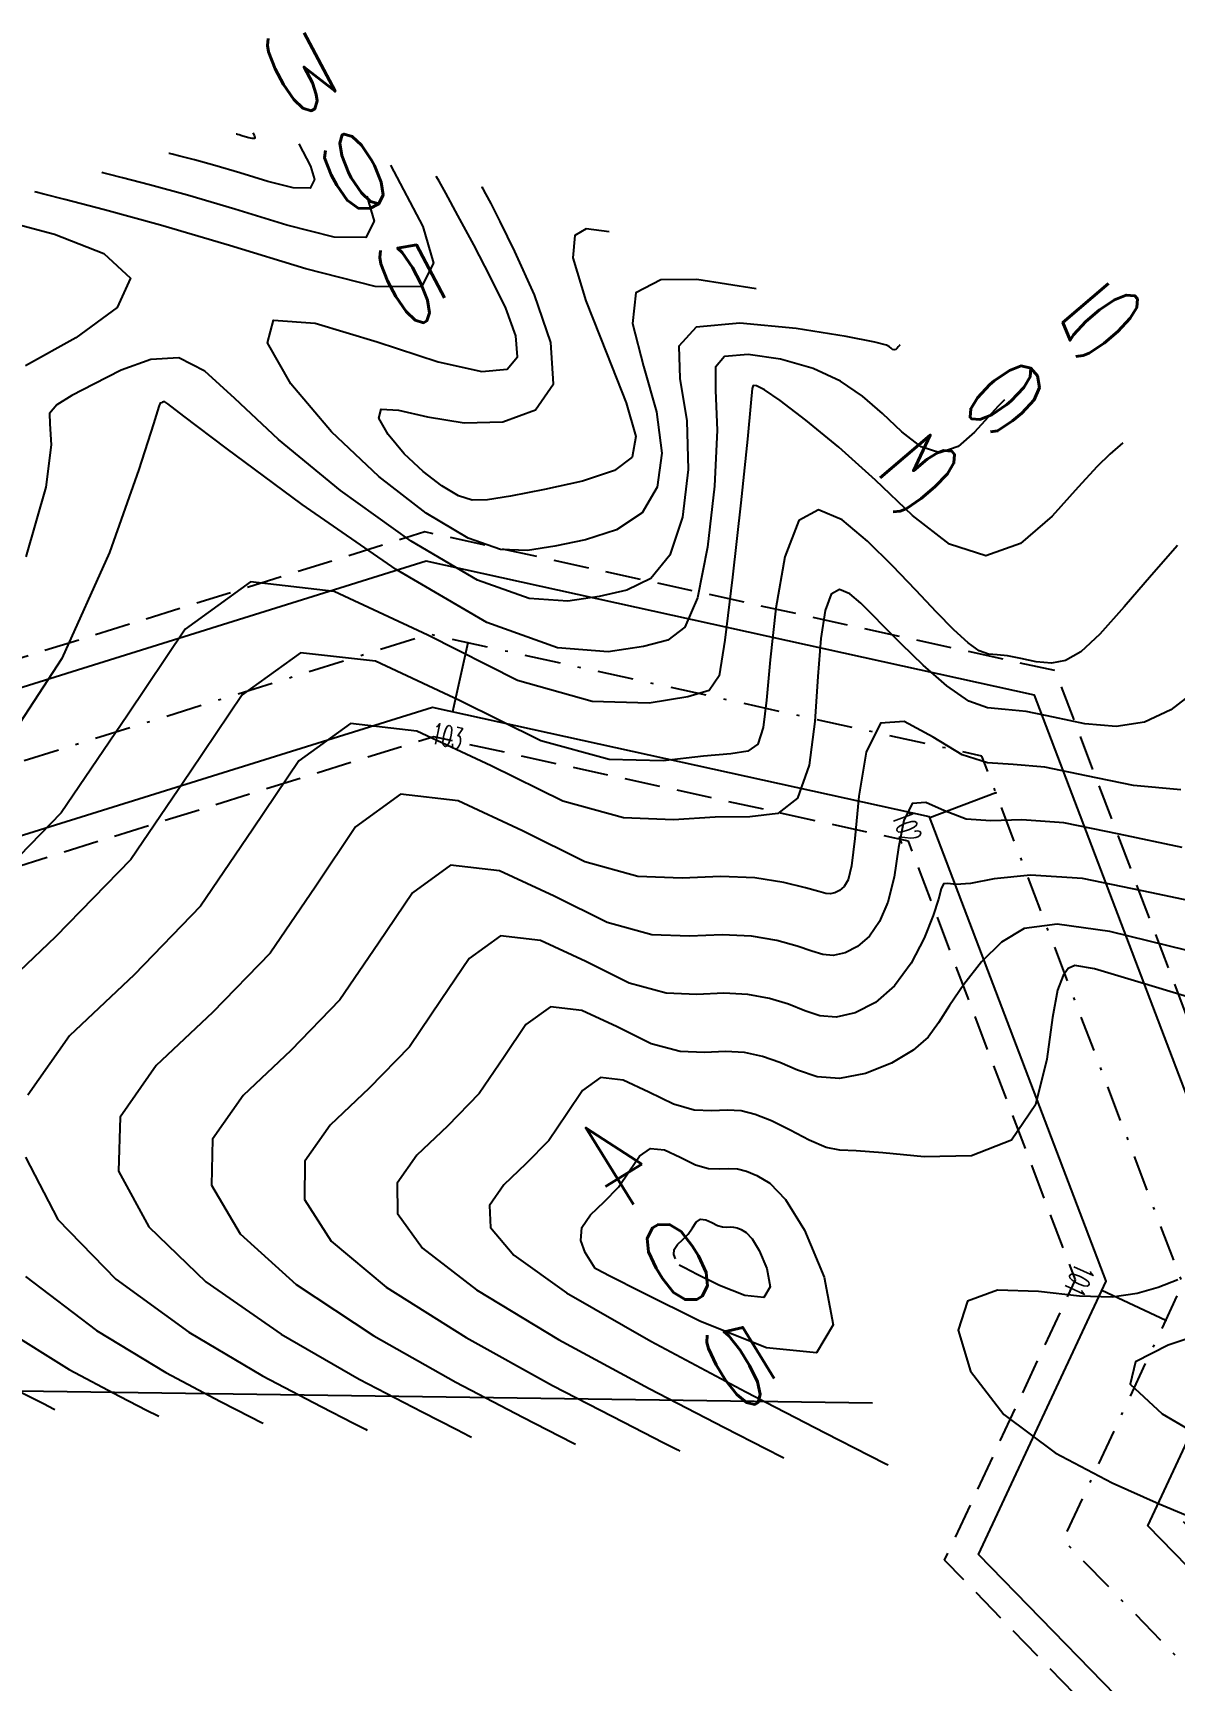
# Model space of a CAD drawing. Header units: millimetres. Extents: x 276147 to 291056, y 9594849 to 9609891.
# Drawn here: x 285117.1 to 285157.5, y 9596544 to 9596602.3 of the extents above; entities that cross this region are included whole.
import ezdxf
from ezdxf.enums import TextEntityAlignment as Align

# ---------------------------------------------------------------- set-up
doc = ezdxf.new("R2010")
doc.units = ezdxf.units.MM
doc.header["$LTSCALE"] = 10
for name, pattern in [('CONTINUO', [0]), ('DASHDOTX2', [50.8, 25.4, -12.7, 0, -12.7]), ('HIDDEN', [0.375, 0.25, -0.125])]:
    doc.linetypes.add(name, pattern=pattern)
for name, color, linetype in [('Curvas mestras', 30, 'Continuous'), ('Curvas simples', 9, 'Continuous'), ('Curvas texto', 2, 'Continuous'), ('LINHA02', 8, 'Continuous'), ('TG', 7, 'CONTINUO')]:
    doc.layers.add(name, color=color, linetype=linetype)
doc.styles.add('ROMAND', font='romand', dxfattribs={"height": 0.2})
doc.styles.add('SIMPLEX', font='simplex', dxfattribs={"height": 0.2})

msp = doc.modelspace()

# ---------------------------------------------------------------- linework, layer by layer
at = {"color": 8, "linetype": 'HIDDEN', "ltscale": 0.5, "elevation": 160.1796621240507, "flags": 128}
for points in [[(285284.4066639607, 9596526.482070172), (285270.5826698519, 9596522.259217547), (285252.1874144828, 9596516.639969464), (285244.6637616719, 9596517.652206672), (285240.8799137478, 9596523.684238628), (285243.4126827257, 9596545.38090043), (285230.2537774265, 9596548.6337094), (285199.4507043695, 9596547.796458796), (285180.1765932365, 9596543.374876408), (285162.1225250977, 9596545.187320657), (285157.7266263914, 9596549.70200622), (285161.5581282348, 9596557.913740786), (285153.2551091654, 9596579.718767166), (285130.9623938378, 9596584.62452904), (285110.0950859511, 9596578.108072596), (285097.2086925445, 9596562.038380977), (285064.8856910209, 9596538.509236362), (285052.1738307181, 9596523.014541393), (285036.6182420748, 9596511.097859764), (285028.5252062663, 9596504.898021668), (285022.1250464947, 9596498.753929328), (285006.5727289441, 9596498.09449322)], [(285284.4066639615, 9596519.162755683), (285272.627692194, 9596515.564601533), (285252.7697705843, 9596509.498548863), (285240.4778465066, 9596511.152312424), (285233.6416384185, 9596522.050273048), (285235.7446760184, 9596540.065692516), (285229.4952845325, 9596541.610507693), (285200.3370794597, 9596540.817965832), (285180.6212545474, 9596536.295051988), (285158.8861235605, 9596538.477037383), (285149.3394452614, 9596548.281687943), (285153.9625866556, 9596558.190076753), (285148.0586175055, 9596573.694822913), (285131.2740132702, 9596577.388463207), (285114.2201054307, 9596572.0628578), (285102.0845496327, 9596556.929481603), (285069.7294436952, 9596533.37696696), (285057.0727241201, 9596517.949483927), (285040.8751770524, 9596505.54101672), (285033.0916450059, 9596499.578280406), (285025.0644761262, 9596491.872274842), (285006.5727289441, 9596491.088203546)]]:
    msp.add_lwpolyline(points, dxfattribs=at)
at = {"linetype": 'Continuous'}
for p in [(285132.4804619189, 9596580.706715904, 160.1796621240507), (285132.4804619189, 9596580.706715904, 160.1796621240507), (285151.1510395965, 9596575.409010904, 160.1796621240507), (285151.1510395965, 9596575.409010904, 160.1796621240507), (285157.1569344414, 9596556.758643163, 160.1796621240507), (285157.1569344414, 9596556.758643163, 160.1796621240507)]:
    msp.add_point(p, dxfattribs=at)
at = {"layer": 'Curvas mestras', "linetype": 'CONTINUO'}
for points in [[(285128.9064016979, 9596596.49075074, -64.5787498256218), (285129.1680561209, 9596595.608965224, -64.54460237218564), (285128.8741614985, 9596595.037254084, -64.5317675631636), (285127.757991698, 9596595.043207347, -64.55436816901465), (285126.0817473829, 9596595.465168012, -64.60184356700893), (285124.239859924, 9596596.034170326, -64.65746240431007), (285122.5751656139, 9596596.525996286, -64.70699535894937), (285121.2241134605, 9596596.895429892, -64.7462217337129), (285120.2715583973, 9596597.14200389, -64.77342287494366), (285119.7613567587, 9596597.27218118, -64.7879302109036), (285119.5733874707, 9596597.320141232, -64.79327502412752), (285119.546534858, 9596597.326992668, -64.79403856597173)], [(285151.459506427, 9596589.295389652, -63.89024443280914), (285151.2262181184, 9596589.06824073, -63.88748395160336), (285150.8762857056, 9596588.686898034, -63.8820121799622), (285150.3962808688, 9596588.15050358, -63.87407055691847), (285149.8155821637, 9596587.649611268, -63.86931358542324), (285149.1742748563, 9596587.42262446, -63.87474881877689), (285148.5070083764, 9596587.63568226, -63.89512490879543), (285147.8267017892, 9596588.165857607, -63.92615434326263), (285147.1408393198, 9596588.817957172, -63.96129062279624), (285146.4409314823, 9596589.428056756, -63.99533255127289), (285145.6545799501, 9596589.95730868, -64.02846042802821), (285144.6934126844, 9596590.398133408, -64.06219982329321), (285143.5314466735, 9596590.732474212, -64.09648061080634), (285142.3922569799, 9596590.900348663, -64.12484928228923), (285141.5618086982, 9596590.831299152, -64.13925667843114), (285141.2339067739, 9596590.444778224, -64.13317299118762), (285141.2337095899, 9596589.619894063, -64.10614642986593), (285141.2942153861, 9596588.225668004, -64.05924465341057), (285141.20125018, 9596586.241639648, -63.99609643625126), (285140.9519540899, 9596584.08942064, -63.93057492267371), (285140.5962970071, 9596582.301139897, -63.87911429968928), (285140.1583232915, 9596581.265735343, -63.85397696596601), (285139.5583661621, 9596580.799375927, -63.85073818397041), (285138.6908343074, 9596580.57504062, -63.86080144051493), (285137.4402000467, 9596580.389615897, -63.87982998971393), (285135.6511852358, 9596580.535625307, -63.92052648545041), (285133.1585753687, 9596581.429502923, -63.99985344681453), (285129.9502880796, 9596583.295934042, -64.12541609312439), (285126.6267726075, 9596585.592626903, -64.26739097138898), (285123.9416123373, 9596587.585542962, -64.38659735364172), (285122.4451192705, 9596588.71944257, -64.45379393311714), (285121.8745248996, 9596589.15428958, -64.47949724903128), (285121.7637923359, 9596589.228847727, -64.48416323391984), (285121.7253214283, 9596589.226878384, -64.48487094966958), (285121.6852629933, 9596589.212141523, -64.48519215572423), (285121.648208584, 9596589.193394767, -64.48532166031919), (285121.6182527545, 9596589.17764248, -64.48540679664848), (285121.5975190667, 9596589.164879117, -64.48540475489835), (285121.5876350911, 9596589.153348872, -64.48522532867764), (285121.5609452832, 9596589.057032127, -64.48260489813083), (285121.3726576761, 9596588.452868968, -64.46658676219204), (285120.84869819, 9596586.833536645, -64.42404081931136), (285119.8188738931, 9596583.896165708, -64.34845876224836), (285118.1285174327, 9596580.155695917, -64.2598193108247), (285115.6268466053, 9596576.331521304, -64.18472293149944)], [(285157.739960135, 9596573.474992542, -58.24206624299086), (285155.5087305231, 9596573.940879766, -58.30212160662313), (285153.5523608821, 9596574.34300645, -58.35457018579154), (285152.0701721682, 9596574.453284673, -58.38793671267604), (285150.9738734931, 9596574.417356933, -58.40876604077903), (285150.1032717525, 9596574.47429657, -58.42810798229446), (285149.3332096216, 9596574.768115867, -58.45319401201822), (285148.6786768612, 9596575.062568812, -58.47598171743129), (285148.1896980012, 9596575.026344324, -58.48461023842947), (285147.8917173905, 9596574.432043113, -58.47111719866779), (285147.7118646226, 9596573.467902023, -58.44313367645054), (285147.5526871105, 9596572.426069703, -58.41218927406271), (285147.3335674318, 9596571.546304496, -58.38775888146165), (285147.041214851, 9596570.8588106, -58.37109904832003), (285146.6791698044, 9596570.341404907, -58.3614117903312), (285146.2580373583, 9596569.974489078, -58.35784201029718), (285145.8166721008, 9596569.748805804, -58.35930640602282), (285145.4009922555, 9596569.657685537, -58.36466468087428), (285145.0329532982, 9596569.689521607, -58.37309577237147), (285144.6386687484, 9596569.812972823, -58.38505583154301), (285144.1202913831, 9596569.991763877, -58.40132030166251), (285143.403289954, 9596570.185614455, -58.42206535130071), (285142.5064021143, 9596570.338227144, -58.44507004643356), (285141.4716804962, 9596570.389302533, -58.46751429655387), (285140.3205380263, 9596570.333796348, -58.48880297268306), (285138.9918158351, 9596570.387700947, -58.51724157723629), (285137.4037133608, 9596570.822269863, -58.56336081088784), (285135.5337923519, 9596571.75055239, -58.63131558746364), (285133.5970618546, 9596572.65280202, -58.69975840110829), (285131.8678952388, 9596572.851074016, -58.74096611482355), (285130.5200535267, 9596571.876412008, -58.73608355401348), (285129.324857374, 9596570.09582504, -58.70172760230753), (285127.9530160887, 9596568.085311506, -58.66338311778645), (285126.2222652285, 9596566.299658628, -58.63961166244962), (285124.5384343084, 9596564.708791934, -58.62128127846199), (285123.4543790967, 9596563.161427772, -58.59233677733253), (285123.4148715631, 9596561.534337027, -58.53981191452158), (285124.4323565253, 9596559.816528667, -58.46309671425524), (285126.4111940102, 9596558.025069185, -58.36467026328), (285129.1545865534, 9596556.212648943, -58.25020959422954), (285132.0610987114, 9596554.574446727, -58.13818345803565), (285134.4281365546, 9596553.341266187, -58.05025860425349), (285135.7392094289, 9596552.670118846, -58.00194793936361), (285136.2222358029, 9596552.42285372, -57.98414927252132), (285136.2912394291, 9596552.3875307, -57.98160662743294)], [(285139.8208176776, 9596558.930641612, -53.12147518046231), (285139.7618566995, 9596559.092872992, -53.12797487704346), (285139.7738277916, 9596559.268477108, -53.13348892240582), (285139.8934209047, 9596559.43918311, -53.13668210265723), (285140.0791819979, 9596559.614687432, -53.13870429011558), (285140.2701182895, 9596559.81168158, -53.14132679029398), (285140.4214604882, 9596560.033481978, -53.14555695818535), (285140.553314291, 9596560.229916647, -53.14934712191143), (285140.7020088926, 9596560.337441517, -53.14988575703727), (285140.8927716004, 9596560.315567838, -53.14533969081503), (285141.1064321872, 9596560.216032183, -53.13778908716311), (285141.3127225324, 9596560.113623437, -53.13029228275673), (285141.487922418, 9596560.06568182, -53.12520440117487), (285141.6345071929, 9596560.059734827, -53.12206704381651), (285141.7615011026, 9596560.065858288, -53.11971848024086), (285141.8789478772, 9596560.058273103, -53.11711234508812), (285142.0009641969, 9596560.027783478, -53.11366393012258), (285142.1426862298, 9596559.969339686, -53.10890392472765), (285142.3173435392, 9596559.865064064, -53.10198093301415), (285142.5305332842, 9596559.645773148, -53.09051553674772), (285142.7859490187, 9596559.22945554, -53.07174617211831), (285143.0542377579, 9596558.593071833, -53.04550708338182), (285143.1738733378, 9596557.949459627, -53.02201512609872), (285142.9502890555, 9596557.57042952, -53.01408287576896), (285142.2746784264, 9596557.640681587, -53.02994688084846), (285141.3812888401, 9596557.9964769, -53.05953941782036), (285140.5901339104, 9596558.386969993, -53.08821674625187), (285140.14443041, 9596558.615129644, -53.10464014458965), (285139.9802237496, 9596558.699187517, -53.11069084136079), (285139.9567655139, 9596558.711196497, -53.1115552528904)], [(285158.760186497, 9596556.384633388, -52.65786443245861), (285157.2393364188, 9596555.887828736, -52.67211361307682), (285156.0875322663, 9596555.297230413, -52.67588120841219), (285155.8957688081, 9596554.504175963, -52.65374309170557), (285157.0306550545, 9596553.455767963, -52.59660671898427), (285158.9612600015, 9596552.322177164, -52.52070607905307)], [(285116.6077919773, 9596554.263554787, -63.44188958286804), (285117.4999908757, 9596553.806831373, -63.40901364772844), (285117.8286957841, 9596553.63856422, -63.396901439261), (285117.8756542, 9596553.6145262, -63.39517111700525)]]:
    msp.add_polyline3d(points, dxfattribs=at)
at = {"layer": 'Curvas simples', "linetype": 'CONTINUO'}
for points in [[(285126.504303716, 9596598.349015847, -63.68712367387752), (285126.9224748945, 9596597.559234353, -63.65284923623812), (285127.0624293758, 9596597.087581193, -63.63458430891889), (285126.9052299967, 9596596.781782493, -63.62771918627232), (285126.3082088701, 9596596.784966396, -63.63980787092851), (285125.4116128186, 9596597.010666568, -63.66520170270496), (285124.4264173404, 9596597.315016523, -63.69495130676341), (285123.5359994071, 9596597.578086367, -63.72144568341582), (285122.8133438834, 9596597.775690433, -63.74242722856843), (285122.303838105, 9596597.907578643, -63.75697666094902), (285122.0309394618, 9596597.977208747, -63.76473641351594), (285121.9303975407, 9596598.002861895, -63.76759527439982), (285121.9160349789, 9596598.00652606, -63.76800365294593)], [(285124.884004806, 9596598.73073255, -62.73141919696036), (285124.9385480912, 9596598.627717964, -62.72694864667982), (285124.9568036325, 9596598.56619816, -62.72456625834138), (285124.936299495, 9596598.526310897, -62.72367078924117), (285124.8584270443, 9596598.526726447, -62.72524758541521), (285124.7414792537, 9596598.556165123, -62.72855981826115), (285124.6129757583, 9596598.595863724, -62.7324402217896), (285124.4968342002, 9596598.630176444, -62.73589598762601), (285124.4025743062, 9596598.655950973, -62.73863272336575), (285124.3361178146, 9596598.673154393, -62.74053047960888), (285124.3005221647, 9596598.682236323, -62.74154261624471), (285124.2874076104, 9596598.685582556, -62.74191552461389), (285124.2855341021, 9596598.686060447, -62.74196879259807)], [(285129.7449035313, 9596597.585580437, -65.59853252171571), (285130.8903285033, 9596595.422268124, -65.5046504478928), (285131.273681864, 9596594.130348258, -65.45462042282134), (285130.8430930002, 9596593.292725677, -65.4358159399967), (285129.2077745235, 9596593.301447297, -65.46892843438809), (285126.7518809476, 9596593.919669457, -65.53848545151095), (285124.0533015061, 9596594.753323127, -65.6199734893421), (285121.6143308183, 9596595.473905213, -65.69254502202647), (285119.6348830353, 9596596.015168352, -65.75001620620287), (285118.2392786875, 9596596.376428137, -65.78986905628379), (285117.4917740552, 9596596.567153608, -65.81112400823304), (285117.2163774006, 9596596.637420572, -65.81895477391345), (285117.1770357346, 9596596.647458283, -65.82007342637779)], [(285142.6792990019, 9596593.221470084, -66.1966240431907), (285140.5775869974, 9596593.546406072, -66.249460712334), (285139.3012425207, 9596593.539646117, -66.27485999968167), (285138.4258041846, 9596593.08170783, -66.2774270627674), (285138.3092979093, 9596591.992293263, -66.24406687947021), (285138.690201117, 9596590.484489797, -66.18701177692536), (285139.1521050998, 9596588.86972842, -66.12482580917685), (285139.3446252738, 9596587.41509192, -66.07329444985635), (285139.1814705374, 9596586.210261326, -66.03708861578752), (285138.6423739014, 9596585.30056446, -66.01810047970184), (285137.7436457534, 9596584.706386045, -66.01667061794114), (285136.6479069373, 9596584.348316392, -66.02693248234254), (285135.5543526656, 9596584.121999713, -66.04146789075139), (285134.5959020847, 9596583.968287373, -66.05567044633472), (285133.6403560879, 9596584.008864403, -66.07618133900951), (285132.4892364939, 9596584.410619987, -66.11245350617946), (285131.010058075, 9596585.292596053, -66.17104726950902), (285129.3342943926, 9596586.582436442, -66.24695245499288), (285127.6594099503, 9596588.15993274, -66.3322661490788), (285126.2197050115, 9596589.85659145, -66.41676376587975), (285125.3968198628, 9596591.310767801, -66.48093372865378), (285125.6092265438, 9596592.112528933, -66.50294277004696), (285127.082491526, 9596592.005024217, -66.46984625918822), (285129.2705379947, 9596591.343727864, -66.40425440019726), (285131.4343845608, 9596590.63719531, -66.33766598076589), (285132.9773325972, 9596590.300817793, -66.2956707790986), (285133.8718285294, 9596590.377337756, -66.28022251560151), (285134.232603541, 9596590.816333456, -66.28736586108835), (285134.1753488977, 9596591.56108289, -66.31291976206965), (285133.8195852035, 9596592.529669093, -66.3518006858326), (285133.2857931308, 9596593.633869844, -66.39869921173931), (285132.6899569377, 9596594.775061047, -66.44805532009605), (285132.1300841766, 9596595.812993985, -66.49330585766846), (285131.6996889807, 9596596.597016083, -66.5276369462049), (285131.4643103027, 9596597.024056312, -66.54635546364852), (285131.3775924238, 9596597.181387924, -66.55325178059546), (285131.365203441, 9596597.203863727, -66.55423697849301)], [(285137.4838792592, 9596595.238785224, -67.36775795221592), (285136.663069703, 9596595.335999737, -67.3874201483236), (285136.2592879665, 9596595.109477796, -67.38810262610468), (285136.1926404976, 9596594.319853403, -67.36356538251539), (285136.649908129, 9596592.799515383, -67.30456662948973), (285137.3938110862, 9596590.920970296, -67.22807603931551), (285138.0810494568, 9596589.191758627, -67.1576163970426), (285138.4163128234, 9596588.00181906, -67.11189348928427), (285138.2962287603, 9596587.270681167, -67.09034544598808), (285137.6654123507, 9596586.800277734, -67.08759360239173), (285136.5363079843, 9596586.426711392, -67.09801742373065), (285135.1926773236, 9596586.122786123, -67.11502961514316), (285133.9861113435, 9596585.89547876, -67.1318011096123), (285133.1737526053, 9596585.757623613, -67.14359070107139), (285132.6349410115, 9596585.745482948, -67.15400874314629), (285132.1545680564, 9596585.90117852, -67.16875351566387), (285131.5664604086, 9596586.251843898, -67.19204984904763), (285130.9001924627, 9596586.764671933, -67.22222902593465), (285130.2342747928, 9596587.391869303, -67.25614892513522), (285129.6618621665, 9596588.066444343, -67.28974435591634), (285129.3346911195, 9596588.644611027, -67.31525771741553), (285129.419142377, 9596588.963382972, -67.32400827380161), (285130.0275971878, 9596588.924679827, -67.31052614914051), (285131.0564388578, 9596588.690027352, -67.28218431732648), (285132.3480522186, 9596588.485858308, -67.24956662443265), (285133.7184802001, 9596588.521419888, -67.22322254083383), (285134.878418167, 9596588.937238887, -67.21356435035386), (285135.5122195809, 9596589.856656523, -67.23096996100185), (285135.4171545541, 9596591.31670147, -67.28072227534403), (285134.8421427534, 9596593.009131318, -67.34772382981872), (285134.1490214892, 9596594.539388116, -67.41178203691061), (285133.6307039879, 9596595.600666804, -67.45696342529527), (285133.3044241372, 9596596.237173833, -67.48437064440486), (285133.1184917445, 9596596.58086954, -67.49936549210953), (285133.0249073553, 9596596.750657026, -67.5068078096051), (285132.9904294755, 9596596.813210523, -67.50954971127476), (285132.9855033484, 9596596.822146025, -67.5099414024994)], [(285114.8075356137, 9596595.967924893, -66.8461083394618), (285117.8709023188, 9596595.152767736, -66.75790382511013), (285119.6152001809, 9596594.472915504, -66.70061153420511), (285120.5538498332, 9596593.596117416, -66.6530377948916), (285120.0822941662, 9596592.560426408, -66.62856518444868), (285118.6215365267, 9596591.482445203, -66.62256359742285), (285116.8489668887, 9596590.498418463, -66.62589997509758)], [(285147.7629763457, 9596591.229928836, -65.02857778538282), (285147.7430888133, 9596591.213026257, -65.02842312110852), (285147.7240222326, 9596591.194462193, -65.02819753225458), (285147.6954240998, 9596591.16329586, -65.02775031377361), (285147.6561944762, 9596591.119459152, -65.02710131343018), (285147.6087362781, 9596591.07852271, -65.02671252863047), (285147.5563253984, 9596591.059971634, -65.02715670488807), (285147.5017920098, 9596591.077383917, -65.0288219659965), (285147.4461924171, 9596591.120713148, -65.03135789881026), (285147.390139208, 9596591.174006827, -65.03422946072214), (285147.2835626817, 9596591.232252697, -65.03827748450247), (285146.8736669703, 9596591.334192617, -65.04984601467413), (285145.8569759257, 9596591.529511696, -65.0766550290541), (285144.0936741907, 9596591.819354113, -65.12154861594581), (285142.0985985979, 9596592.01070836, -65.16786738813653), (285140.5502457719, 9596591.862021988, -65.19407608915617), (285139.936473921, 9596591.190541316, -65.18439302683373), (285139.9825645483, 9596590.048691688, -65.14605070414518), (285140.2231597429, 9596588.547698215, -65.09203524139275), (285140.272937727, 9596586.828365784, -65.0346954430247), (285140.0667123127, 9596585.149840483, -64.98383175293247), (285139.6193354538, 9596583.800852178, -64.94860738972466), (285138.9509845228, 9596582.986060694, -64.93532379195358), (285138.1031365509, 9596582.573846662, -64.93883534954193), (285137.1225939852, 9596582.348519666, -64.95113463923599), (285136.0180505669, 9596582.178952133, -64.9677502444506), (285134.6457701617, 9596582.272244856, -64.99835392224166), (285132.8239059311, 9596582.920061456, -65.056153476497), (285130.4796181001, 9596584.295083042, -65.1482696265125), (285127.9760931854, 9596586.094075633, -65.25747528441978), (285125.7855267686, 9596587.894823724, -65.36045627036627), (285124.2488710995, 9596589.337746752, -65.4385854045654), (285123.18211911, 9596590.31380896, -65.49198338927499), (285122.2700243882, 9596590.776605545, -65.52545771569976), (285121.2697698328, 9596590.725419655, -65.54385910249812), (285120.2282625284, 9596590.342264328, -65.55221031701922), (285119.2648388593, 9596589.854836553, -65.55557722344793), (285118.4860032669, 9596589.445268212, -65.55779015182316), (285117.9469244227, 9596589.11343472, -65.55773758681289), (285117.6899370466, 9596588.813642392, -65.55307238842624), (285117.7028483891, 9596588.446990507, -65.54079844479247), (285117.7553577715, 9596587.701723317, -65.5153228318927), (285117.5626350365, 9596586.212874053, -65.47040356337357), (285116.8499243675, 9596583.751238516, -65.40404521047867)], [(285155.6427260883, 9596587.774502246, -62.75569637803392), (285155.1759240402, 9596587.377753044, -62.75206574462618), (285154.7284130047, 9596586.942019263, -62.74677039103379), (285154.0571473088, 9596586.210499208, -62.73627401332168), (285153.1363662634, 9596585.181549007, -62.7210398533175), (285152.0224280468, 9596584.220698817, -62.71191460950332), (285150.7922253114, 9596583.785276284, -62.72234087992956), (285149.51222574, 9596584.193979599, -62.76142779880001), (285148.2072111585, 9596585.211001063, -62.82095075517691), (285146.8915394292, 9596586.461906524, -62.88835175227403), (285145.5982992824, 9596587.623860814, -62.95238763824135), (285144.4354929271, 9596588.580423746, -63.00707480861139), (285143.5298504451, 9596589.26675612, -63.04774463022159), (285142.9692191541, 9596589.64559331, -63.07141257307057), (285142.6859153645, 9596589.789989963, -63.08183120921286), (285142.5733716247, 9596589.80057631, -63.08443726764789), (285142.5313406264, 9596589.699015133, -63.08195293551807), (285142.4848556282, 9596589.191095436, -63.06624210290875), (285142.365271027, 9596587.903636798, -63.02645403283213), (285142.1295616331, 9596585.654913507, -62.95749744961767), (285141.8371958649, 9596583.028999798, -62.87731805987687), (285141.5732585602, 9596580.801427623, -62.80962120982849), (285141.3656610608, 9596579.545409992, -62.7726301601765), (285141.0135957758, 9596579.024906194, -62.76264105116979), (285140.2590756298, 9596578.801561572, -62.77046822171223), (285138.8899026942, 9596578.579608422, -62.79067927141705), (285136.8770236471, 9596578.6336339, -62.83285531462435), (285134.2371723147, 9596579.380812127, -62.91033076666327), (285131.0640262147, 9596580.975687254, -63.02628942115962), (285127.7590376252, 9596582.522279572, -63.14331245360928), (285124.8006035167, 9596582.861980412, -63.21383043026115), (285122.4934441171, 9596581.193608897, -63.20547273536476), (285120.4475746822, 9596578.145699287, -63.14666411504414), (285118.0993347306, 9596574.704216648, -63.08102821101465), (285115.1367314124, 9596571.647635188, -63.04033755525279)], [(285157.5683004233, 9596584.144177716, -61.59734348315078), (285156.6510259179, 9596583.095224304, -61.58138345190354), (285155.6916943966, 9596581.975073548, -61.5639345990171), (285154.8273753357, 9596581.014689913, -61.54981389341674), (285154.1557945873, 9596580.392635923, -61.54291091902679), (285153.6173105427, 9596580.077879313, -61.5434060043449), (285153.1129389744, 9596579.986987872, -61.55055213786225), (285152.5711542969, 9596580.037442772, -61.56308104618483), (285152.0302495117, 9596580.150384832, -61.57763992508671), (285151.5559782659, 9596580.24787024, -61.59035473348604), (285151.1909305773, 9596580.280077083, -61.59873792950794), (285150.8850589496, 9596580.309673943, -61.60584772374978), (285150.5651552641, 9596580.427454274, -61.61612886414196), (285150.1678433868, 9596580.708362492, -61.63330938000263), (285149.6690791492, 9596581.16395879, -61.65825073871792), (285149.0546503745, 9596581.789956337, -61.69109775448715), (285148.3189462818, 9596582.56928466, -61.73140367612041), (285147.4907586818, 9596583.433740836, -61.77635561607575), (285146.607478788, 9596584.30234032, -61.82254922718539), (285145.7134208528, 9596585.053639548, -61.86511539548201), (285144.8805772959, 9596585.404361887, -61.89332632140985), (285144.1878605819, 9596585.030773707, -61.89498956469151), (285143.6931696765, 9596583.749157883, -61.86292268361694), (285143.3703345781, 9596581.935872376, -61.80998382807274), (285143.1721727854, 9596580.107291667, -61.75404112637306), (285143.0468738478, 9596578.684872692, -61.70994526639379), (285142.9241284917, 9596577.710394217, -61.68047664957384), (285142.7290004867, 9596577.130715473, -61.66539815134865), (285142.381034739, 9596576.87303044, -61.6639390231835), (285141.7777066951, 9596576.785873184, -61.67319393265325), (285140.8109719405, 9596576.698113536, -61.68972397627341), (285139.3879148526, 9596576.532230936, -61.71285404220952), (285137.476122029, 9596576.585163243, -61.75296510083398), (285135.0583088555, 9596577.247456918, -61.82320188151471), (285132.1902088498, 9596578.671264116, -61.92743146649127), (285129.2196370073, 9596580.055142723, -62.0324096135123), (285126.567426446, 9596580.359253313, -62.09561433500176), (285124.500096469, 9596578.864309426, -62.08812543187787), (285122.6668951044, 9596576.133230476, -62.03542998365856), (285120.562754569, 9596573.04948986, -61.97661693140663), (285117.9081153649, 9596570.310640544, -61.94015605558207), (285115.3254421519, 9596567.870557828, -61.91204080756552)], [(285158.261639928, 9596579.051936233, -60.41582059111942), (285157.340093342, 9596578.340112964, -60.41099368847472), (285156.406328678, 9596577.903138438, -60.41541852845376), (285155.4002348342, 9596577.746947432, -60.43049623179513), (285154.2940889088, 9596577.849959027, -60.45607611434797), (285153.1897438477, 9596578.080549473, -60.48580046128745), (285152.2214388045, 9596578.279582312, -60.51175989102603), (285151.4761336042, 9596578.34533682, -60.52887553572919), (285150.851645785, 9596578.405765288, -60.54339141459468), (285150.1985085507, 9596578.64623272, -60.56438206272696), (285149.4133144583, 9596579.191172326, -60.59800077296358), (285148.5769014387, 9596579.921273066, -60.63871515108303), (285147.8161627705, 9596580.656289097, -60.67807154261072), (285147.2251669795, 9596581.25391144, -60.709518351327), (285146.7666695787, 9596581.723578604, -60.73411249668835), (285146.370596327, 9596582.112664968, -60.75481302433445), (285145.9842375487, 9596582.437332423, -60.77320761288546), (285145.6243318311, 9596582.588893892, -60.78539870699432), (285145.32498133, 9596582.42745082, -60.78611743673945), (285145.110089366, 9596581.844814844, -60.77133876693232), (285144.9627769122, 9596580.85963634, -60.74201267191938), (285144.8559641094, 9596579.5222769, -60.70033303348146), (285144.74885521, 9596577.932024006, -60.65037230678399), (285144.5457848926, 9596576.383859795, -60.60371706771229), (285144.1373709509, 9596575.221694287, -60.57383255075229), (285143.4378608633, 9596574.680525007, -60.57014071850836), (285142.4560278469, 9596574.559704373, -60.58589046718816), (285141.2242757942, 9596574.549669273, -60.6102873022578), (285139.7559946159, 9596574.452602873, -60.63658020653794), (285137.9885042611, 9596574.517657368, -60.6741918284356), (285135.8401106911, 9596575.105728233, -60.7365881954579), (285133.3047370164, 9596576.364359874, -60.82872615594214), (285130.6787779579, 9596577.587696487, -60.92152591122111), (285128.3342493778, 9596577.856527213, -60.97739827251325), (285126.5067488207, 9596576.535009952, -60.97077812833276), (285124.8862155269, 9596574.120761665, -60.9241958523312), (285123.0261754094, 9596571.394764077, -60.87220566437145), (285120.6794983203, 9596568.97364691, -60.8399746088221), (285118.3964388709, 9596566.816635864, -60.81512097789937), (285116.9265986179, 9596564.71860764, -60.77587592633471)], [(285157.6875296942, 9596575.506906996, -59.31044034580963), (285156.0170245232, 9596575.662476284, -59.34907119496756), (285154.3492371844, 9596576.01071412, -59.39396101751164), (285152.8869003433, 9596576.31129438, -59.43316502836797), (285151.7658955432, 9596576.406243237, -59.45877897474247), (285150.8547008923, 9596576.467019994, -59.47906149943856), (285149.9549413881, 9596576.747441256, -59.506311981208), (285148.9325321911, 9596577.36871746, -59.54719391188382), (285147.910547122, 9596577.92163746, -59.58582737340156), (285147.0763471768, 9596577.864388948, -59.60069678412081), (285146.5652356803, 9596576.846775712, -59.5776105890659), (285146.3042833201, 9596575.285083927, -59.53167396652543), (285146.1685001197, 9596573.787218852, -59.48531627983584), (285146.052297579, 9596572.825627508, -59.45613862198342), (285145.9276920786, 9596572.330913955, -59.44242869779964), (285145.7861024668, 9596572.098221, -59.43764582360427), (285145.623333528, 9596571.956407076, -59.43626609744069), (285145.4527447544, 9596571.869180135, -59.43683209686105), (285145.2920825685, 9596571.833961753, -59.43890309563403), (285145.1359702002, 9596571.8495346, -59.4425471344407), (285144.8865301042, 9596571.920122804, -59.44986738569832), (285144.4227595486, 9596572.05131458, -59.46347592703796), (285143.6561837586, 9596572.233495643, -59.48483371486918), (285142.6284458191, 9596572.396257654, -59.51079762182462), (285141.4137157738, 9596572.453990782, -59.53707345222619), (285140.0577441909, 9596572.38860785, -59.56215013222801), (285138.4925947199, 9596572.452105373, -59.59564902799003), (285136.6219125246, 9596572.963998543, -59.64997447668839), (285134.419264183, 9596574.057455637, -59.73002086541646), (285132.1379199061, 9596575.120249256, -59.8106421561356), (285130.1010723094, 9596575.35380111, -59.85918220996655), (285128.513401175, 9596574.205711482, -59.85343085750037), (285127.105535952, 9596572.108293852, -59.81296175371654), (285125.4895952503, 9596569.740038292, -59.76779441747613), (285123.4508812733, 9596567.636652272, -59.73979312929123), (285121.4674365896, 9596565.7627139, -59.71820112815158), (285120.1904893574, 9596563.940017708, -59.68410634176371), (285120.1272647696, 9596562.031951837, -59.62285032859336), (285121.208984159, 9596560.068279896, -59.53678904261005), (285123.2228669008, 9596558.120362118, -59.43253214648257), (285125.8870343667, 9596556.27588904, -59.31861147333666), (285128.6432219486, 9596554.687889464, -59.21124797316998), (285130.8640680379, 9596553.525723508, -59.12858477883538), (285132.0913659172, 9596552.89746095, -59.08336106387697), (285132.5435284, 9596552.66599622, -59.06669970691701), (285132.6081231821, 9596552.632929401, -59.06431949612715)], [(285159.4628957466, 9596571.287508797, -57.13506129095595), (285156.6682248591, 9596571.871044407, -57.21028214270746), (285154.217821421, 9596572.37471852, -57.27597534333153), (285152.3744477915, 9596572.500325115, -57.31709443792033), (285151.0930450915, 9596572.36769287, -57.33847056954664), (285150.2516021163, 9596572.201151883, -57.34990398338095), (285149.7338880541, 9596572.167515272, -57.35919412455086), (285149.4468075999, 9596572.203500165, -57.36613604126296), (285149.3030488282, 9596572.188300705, -57.3685237253926), (285149.218199103, 9596572.017311506, -57.3646238409824), (285149.1194449277, 9596571.650721118, -57.3545934391118), (285148.9368751006, 9596571.064920552, -57.33906224820794), (285148.6148372826, 9596570.266980488, -57.31937910822717), (285148.1547366212, 9596569.386706242, -57.29976938620939), (285147.5722371397, 9596568.584587816, -57.28517772417081), (285146.8927411866, 9596567.99257008, -57.27941789032457), (285146.1805994495, 9596567.628432477, -57.2817807479555), (285145.5099009421, 9596567.481409328, -57.29042628631259), (285144.9299353962, 9596567.529508604, -57.30364443026747), (285144.3908073901, 9596567.705821836, -57.32024424444216), (285143.817824215, 9596567.93221218, -57.33916462337629), (285143.1503961476, 9596568.137732273, -57.35929695501955), (285142.3843574094, 9596568.28019664, -57.37934249112413), (285141.5296442167, 9596568.324613284, -57.39795512825049), (285140.5833318591, 9596568.278983844, -57.41545578036721), (285139.4910369526, 9596568.323297523, -57.43883415913706), (285138.1855151943, 9596568.68054018, -57.47674709217655), (285136.6483205188, 9596569.443648152, -57.5326102768563), (285135.056203805, 9596570.185355784, -57.58887467861905), (285133.6347181705, 9596570.348347915, -57.62275005239326), (285132.5267058812, 9596569.547113536, -57.61873628323929), (285131.5441777965, 9596568.083356228, -57.59049347092196), (285130.4164369291, 9596566.430585723, -57.55897185086769), (285128.9936481815, 9596564.962663993, -57.53943018297696), (285127.6094310273, 9596563.654869972, -57.52436144879585), (285126.7182688362, 9596562.38283784, -57.50056721284318), (285126.7024783567, 9596561.036722217, -57.45677350027518), (285127.6557278899, 9596559.564776432, -57.38940437326936), (285129.5995211195, 9596557.929776253, -57.2968083798446), (285132.4221387369, 9596556.149407843, -57.18180768240973), (285135.4789754742, 9596554.461003996, -57.06511894278492), (285137.9922060709, 9596553.156808866, -56.97193240947355), (285139.3870529403, 9596552.44277674, -56.92053481485027), (285139.9009442079, 9596552.17971222, -56.90159885075672), (285139.9743566735, 9596552.142131003, -56.89889370588615)], [(285157.9142319032, 9596569.831160767, -56.11768754294872), (285155.1752648499, 9596570.507518267, -56.19483188734421), (285153.3195183858, 9596570.764325572, -56.24049864775997), (285152.153486667, 9596570.604767958, -56.25867655689625), (285151.3503477365, 9596570.124955943, -56.25907553467232), (285150.6446902006, 9596569.426923756, -56.2503668839604), (285150.016753906, 9596568.636397442, -56.23706716191055), (285149.5081902559, 9596567.885024752, -56.22265422329338), (285149.1279334127, 9596567.272032687, -56.21020028416797), (285148.7540515639, 9596566.76696029, -56.20115478118213), (285148.2318986436, 9596566.30692084, -56.19656128823089), (285147.4582871025, 9596565.856325632, -56.19732494724711), (285146.5358824304, 9596565.48876696, -56.20379643022579), (285145.6188096289, 9596565.305133112, -56.21618789180911), (285144.8269184938, 9596565.369495604, -56.23419306802361), (285144.1429470338, 9596565.598671848, -56.25543267008879), (285143.5153560467, 9596565.872660477, -56.27700896517172), (285142.8975023407, 9596566.089850087, -56.29652855868015), (285142.2623127069, 9596566.222167132, -56.31361496858563), (285141.5876089394, 9596566.259925036, -56.32839597251996), (285140.8461256918, 9596566.224171337, -56.34210858799315), (285139.9902580677, 9596566.258893097, -56.36042670832512), (285138.9673170297, 9596566.53881149, -56.39013340617793), (285137.7628486849, 9596567.136743903, -56.43390496619076), (285136.515345753, 9596567.717908544, -56.47799092347532), (285135.4015410993, 9596567.845620813, -56.50453395713384), (285134.5333582329, 9596567.217814062, -56.50138897969418), (285133.7634982186, 9596566.070887417, -56.47925933959459), (285132.8798567698, 9596564.775859937, -56.45456060385595), (285131.7650311367, 9596563.62567035, -56.43924873615879), (285130.6804287478, 9596562.600949004, -56.42744163176075), (285129.9821585753, 9596561.604247907, -56.408797648412), (285129.9900851504, 9596560.539107408, -56.3737350862034), (285130.879100256, 9596559.313025197, -56.31571204485635), (285132.7878482287, 9596557.834483318, -56.22894649658382), (285135.6896909236, 9596556.086167747, -56.1134058031862), (285138.8968532387, 9596554.347562252, -55.99205444010704), (285141.5562755846, 9596552.972350543, -55.8936061820973), (285143.0348964495, 9596552.215433633, -55.8391216575078), (285143.5796516108, 9596551.93656972, -55.81904841641926), (285143.6574739202, 9596551.896732304, -55.81618081699389)], [(285159.2070274554, 9596567.807476906, -55.02468457867189), (285156.2906214877, 9596568.694989624, -55.11231007464494), (285154.6388748359, 9596569.184355153, -55.16150249799512), (285153.9447990976, 9596569.306454547, -55.17943614188379), (285153.7116957713, 9596569.199951883, -55.18062538865752), (285153.529488542, 9596568.950684987, -55.17611474633713), (285153.3345958435, 9596568.43318764, -55.16306913873677), (285153.1500562977, 9596567.469168354, -55.13518368822086), (285152.9550588339, 9596565.99179078, -55.09068599613646), (285152.5533816061, 9596564.380039053, -55.04593381794665), (285151.7049530752, 9596563.12435243, -55.02181738821355), (285150.2835476616, 9596562.577734375, -55.03243802973566), (285148.6183276329, 9596562.543448176, -55.06474143787318), (285147.1523022114, 9596562.687319318, -55.09888431129775), (285146.2089632357, 9596562.75033986, -55.1198856139349), (285145.6337330028, 9596562.774166148, -55.13221330477653), (285145.1525144187, 9596562.875618106, -55.14519755050105), (285144.5534702915, 9596563.134449892, -55.16570413522686), (285143.8737810124, 9596563.482141647, -55.19074139775739), (285143.2128888811, 9596563.813109774, -55.21485331959821), (285142.6446085343, 9596564.041967904, -55.23376016239899), (285142.140269002, 9596564.164136626, -55.24788739325277), (285141.6455726596, 9596564.195235787, -55.25883680427478), (285141.1089195249, 9596564.169358833, -55.26876139573551), (285140.4894791854, 9596564.194489673, -55.28201929022589), (285139.7491188632, 9596564.397081807, -55.30351968752484), (285138.8773758517, 9596564.829839667, -55.33519967572329), (285137.9744877036, 9596565.25046231, -55.36710720116071), (285137.1683630313, 9596565.342894716, -55.38631791472699), (285136.5400105846, 9596564.88851459, -55.38404167620728), (285135.9828186409, 9596564.058418602, -55.36802520832543), (285135.3432776079, 9596563.121133147, -55.35014930422447), (285134.5364150893, 9596562.288675707, -55.33906723654628), (285133.7514264666, 9596561.547027037, -55.33052178201296), (285133.2460483125, 9596560.825656977, -55.31702805132636), (285133.2776919464, 9596560.041493597, -55.2906967047279), (285134.1024726204, 9596559.061272964, -55.24201968384705), (285135.9761753379, 9596557.739190383, -55.16108461326485), (285138.9572431099, 9596556.02292765, -55.0450039240791), (285142.3147300014, 9596554.234119516, -54.91898992497271), (285145.1203441008, 9596552.787893225, -54.8152800074572), (285146.6827399613, 9596551.988091527, -54.75770853299446), (285147.2583600155, 9596551.693428217, -54.73649799471286), (285147.3405911642, 9596551.6513326, -54.73346789550532)], [(285116.8396579757, 9596562.529566647, -60.70588874278155), (285117.9856127946, 9596560.32003213, -60.61048138359592), (285120.0345397897, 9596558.215654055, -60.50039399714704), (285122.6194821802, 9596556.339129137, -60.38701335250197), (285125.2253451835, 9596554.801331198, -60.284312455708), (285127.2999985242, 9596553.710181827, -60.20691100621161), (285128.4435224082, 9596553.124804057, -60.16477422116122), (285128.8648199973, 9596552.90913872, -60.14925016145252), (285128.9250059378, 9596552.8783291, -60.14703241773213)], [(285116.8462126803, 9596558.31094699, -61.56825588052424), (285119.3519299939, 9596556.402369237, -61.45541523178371), (285121.8074674211, 9596554.914773935, -61.35737699104038), (285123.735930008, 9596553.89463915, -61.28523718090992), (285124.7956788967, 9596553.352146164, -61.24618734579098), (285125.1861125918, 9596553.152280217, -61.23180056307728), (285125.2418886911, 9596553.1237278, -61.2297453065662)], [(285157.5798131719, 9596558.19600983, -53.74165360649612), (285156.892707894, 9596557.920198012, -53.74640822873015), (285156.1518951239, 9596557.707598632, -53.7543123525361), (285155.2654499596, 9596557.585466502, -53.76810434940536), (285154.1122620016, 9596557.61000201, -53.79205696136022), (285152.6567729424, 9596557.775036156, -53.82668182000315), (285151.2056428102, 9596557.82490748, -53.8574454242157), (285150.1510867186, 9596557.441582154, -53.86605300407655), (285149.8164410757, 9596556.415051335, -53.83913228826395), (285150.2495314822, 9596554.9674121, -53.78300111533871), (285151.4293068336, 9596553.428787507, -53.7088998150689), (285153.2491237625, 9596552.0816498, -53.62822539711168), (285155.2599668415, 9596551.017867973, -53.55300165150811), (285156.9272323736, 9596550.2816582, -53.49540890261096), (285157.8542045731, 9596549.889214063, -53.46394130182716)], [(285116.08437781, 9596556.465610333, -62.52381714354533), (285118.389590656, 9596555.028215677, -62.43044147357841), (285120.1718604917, 9596554.079096468, -62.36356337563165), (285121.1478343851, 9596553.57948827, -62.32760049050238), (285121.5074041894, 9596553.39542272, -62.3143510175546), (285121.5587714467, 9596553.369127497, -62.31245822817117)]]:
    msp.add_polyline3d(points, dxfattribs=at)
msp.add_polyline3d([(285136.9879366475, 9596558.59094592, -54.1679479039999), (285136.6327200484, 9596559.164337248, -54.19386775730209), (285136.4786587474, 9596559.588230604, -54.21085082416221), (285136.5099380522, 9596560.047067044, -54.2252584868952), (285136.822423186, 9596560.493105076, -54.23360195240502), (285137.3077980449, 9596560.951682068, -54.2388857897281), (285137.8066984488, 9596561.466407368, -54.24573803718931), (285138.2021400657, 9596562.04595079, -54.25679108957092), (285138.5466629391, 9596562.55921612, -54.26669440537489), (285138.9351859629, 9596562.840168614, -54.26810185223849), (285139.4336296518, 9596562.783015072, -54.25622344595876), (285139.9919040183, 9596562.522935424, -54.23649436511596), (285140.5309206967, 9596562.255352125, -54.21690596881354), (285140.9887013003, 9596562.130085247, -54.20361181933229), (285141.3717133601, 9596562.114547327, -54.19541423607415), (285141.7035373822, 9596562.130547537, -54.18927764854426), (285142.0104136633, 9596562.110727767, -54.18246807143122), (285142.3292306614, 9596562.031061905, -54.17345771277587), (285142.6995376172, 9596561.878353577, -54.16102024746624), (285143.1558984265, 9596561.605891693, -54.14293118469914), (285143.7129435998, 9596561.032906204, -54.11297320827407), (285144.3803192925, 9596559.945108356, -54.06393068548323), (285145.0813311256, 9596558.282298096, -53.99537045953593), (285145.3939295116, 9596556.600602198, -53.93398822130667), (285144.8097243226, 9596555.610233163, -53.91326203985636), (285143.0444185495, 9596555.79379471, -53.95471315105942), (285140.7100796665, 9596556.723455423, -54.03203561875534), (285138.6428662681, 9596557.743775124, -54.10696671381856), (285137.4782867947, 9596558.339932496, -54.1498793954056), (285137.0492310397, 9596558.559568744, -54.16568931148185), (285136.9879366475, 9596558.59094592, -54.1679479039999)], close=True, dxfattribs=at)
at = {"layer": 'LINHA02', "extrusion": (-0.0200587750042602, 0.0327446982403546, 0.999262443146182)}
msp.add_line((285110.6513269733, 9596554.356962558, -458.8560680208288), (285146.7858984385, 9596553.84632808, -458.1139848815769), dxfattribs=at)
at = {"layer": 'TG', "color": 3, "linetype": 'Continuous'}
for p, q in [((285132.4804619189, 9596580.706715904, 160.1796621240507), (285131.9431649168, 9596578.265136098, 160.1796621240507)), ((285132.4804619186, 9596580.706715904, 160.1796621240507), (285131.9431649166, 9596578.265136102, 160.1796621240507)), ((285151.1510395965, 9596575.409010904, 160.1796621240507), (285148.8146899078, 9596574.519364836, 160.1796621240507)), ((285151.1510395974, 9596575.409010904, 160.1796621240507), (285148.8146899076, 9596574.519364834, 160.1796621240507)), ((285157.1569344414, 9596556.758643163, 160.1796621240507), (285154.8914088317, 9596557.81571162, 160.1796621240507)), ((285157.1569344414, 9596556.758643163, 160.1796621240507), (285154.8914088319, 9596557.81571162, 160.1796621240507))]:
    msp.add_line(p, q, dxfattribs=at)
at = {"layer": 'TG', "color": 8, "linetype": 'CONTINUO', "elevation": 160.1796621240507}
for points in [[(285284.6988100097, 9596525.525696455), (285270.8748159009, 9596521.30284383), (285252.2706082115, 9596515.61976652), (285244.0657737913, 9596516.723650351), (285239.8458744151, 9596523.450814972), (285242.3172531961, 9596544.621585013), (285230.1454212986, 9596547.63039487), (285199.5773293825, 9596546.799531229), (285180.2401162809, 9596542.363472918), (285161.6601820209, 9596544.22870876), (285156.5284576585, 9596549.499103611), (285160.4730508663, 9596557.953217354), (285152.512753214, 9596578.858203702), (285131.0069108995, 9596583.59080535), (285110.6843744482, 9596577.244470483), (285097.9052435571, 9596561.30853821), (285065.5776556886, 9596537.77605502), (285052.8736726326, 9596522.290961755), (285037.226375643, 9596510.304025045), (285029.1775546577, 9596504.138058633), (285022.5449650136, 9596497.77083583), (285006.6150920272, 9596497.095390938)], [(285284.1145179129, 9596520.1191294), (285272.3355461454, 9596516.52097525), (285252.6865768554, 9596510.518751808), (285241.0758343874, 9596512.080868745), (285234.6756777513, 9596522.283696704), (285236.8401055482, 9596540.825007934), (285229.6036406599, 9596542.613822224), (285200.2104544468, 9596541.814893398), (285180.5577315029, 9596537.306455476), (285159.3484666372, 9596539.43564928), (285150.5376139942, 9596548.484590553), (285155.0476640241, 9596558.150600186), (285148.8009734568, 9596574.555386377), (285131.2294962084, 9596578.422186896), (285113.6308169336, 9596572.926459912), (285101.3879986201, 9596557.65932437), (285069.0374790274, 9596534.110148303), (285056.3728822055, 9596518.673063565), (285040.2670434841, 9596506.33485144), (285032.4392966146, 9596500.338243442), (285024.6445576075, 9596492.85536834), (285006.5303658611, 9596492.087305827)]]:
    msp.add_lwpolyline(points, dxfattribs=at)
at = {"layer": 'TG', "color": 1, "linetype": 'DASHDOTX2', "ltscale": 0.005, "elevation": 160.1796621240507, "flags": 128}
msp.add_lwpolyline([(285284.406663961, 9596522.822412927), (285271.6051810231, 9596518.91190954), (285252.4785925334, 9596513.069259163), (285242.5708040892, 9596514.402259547), (285237.2607760833, 9596522.867255837), (285239.5786793719, 9596542.723296473), (285229.8745309795, 9596545.122108547), (285199.8938919146, 9596544.307212312), (285180.3989238919, 9596539.834964197), (285160.5043243289, 9596541.83217902), (285153.5330358263, 9596548.99184708), (285157.760357445, 9596558.051908767), (285150.6568633354, 9596576.70679504), (285131.1182035539, 9596581.006496124), (285112.1575956909, 9596575.085465197), (285099.6466210886, 9596559.483931292), (285067.3075673581, 9596535.94310166), (285054.6232774191, 9596520.48201266), (285038.7467095636, 9596508.319438243), (285030.8084256359, 9596502.238151036), (285023.5947613104, 9596495.313102083), (285006.572728944, 9596494.591348384)], dxfattribs=at)

# ---------------------------------------------------------------- texts
at = {"layer": 'Curvas texto', "extrusion": (-0.0200587750042602, 0.0327446982403546, 0.999262443146182), "style": 'SIMPLEX'}
for s, rotation, width, p, p2 in [('395', 86.41198573129469, 3.299405154387427, (-5256035.242836451, -8028388.722487522, 308453.78852403), (-5256034.446403885, -8028376.021156015, 308453.78852403)), ('395', 188.8777851066396, 3.299405111998685, (-5256045.000425342, -8028361.862390397, 308453.78852403), (-5256057.574238558, -8028363.826402597, 308453.78852403)), ('405', 90.28726211321006, 3.299405239749658, (-5256024.446586981, -8028349.578861907, 308463.78852403), (-5256024.510392065, -8028336.852744503, 308463.78852403))]:
    msp.add_text(s, height=1.5, rotation=rotation, dxfattribs=dict(at, width=width)).set_placement(p, p2, align=Align.FIT)
at = {"layer": 'TG', "color": 5, "extrusion": (-0.0603620561281387, 0.0131515207924182, 0.998089905610126), "style": 'ROMAND', "width": 0.5403508758145922}
msp.add_text('103', height=0.75, rotation=89.98057393257353, dxfattribs=at).set_placement((-9437301.039459262, -1760973.198918953, 109158.3219362165), (-9437301.039086308, -1760972.098919019, 109158.3219362165), align=Align.FIT)
at = {"layer": 'TG', "color": 5, "extrusion": (-0.0221045470292805, 0.0576882078054111, 0.998089905610126), "style": 'ROMAND', "width": 0.5403508751271136}
msp.add_text('102', height=0.7500000000000004, rotation=89.98057432062777, dxfattribs=at).set_placement((-3699974.259713645, -8842286.150720235, 547465.9734120321), (-3699974.259340699, -8842285.050720302, 547465.9734120321), align=Align.FIT)
at = {"layer": 'TG', "color": 5, "extrusion": (0.0260047676810837, 0.0560383116896185, 0.998089905610126), "style": 'ROMAND', "width": 0.6039215663186254}
msp.add_text('101', height=0.7500000000000002, rotation=89.98057429637284, dxfattribs=at).set_placement((3780895.341152558, -8808102.973740442, 545350.1584319603), (3780895.341525505, -8808101.87374051, 545350.1584319603), align=Align.FIT)

doc.saveas('drawing.dxf')
